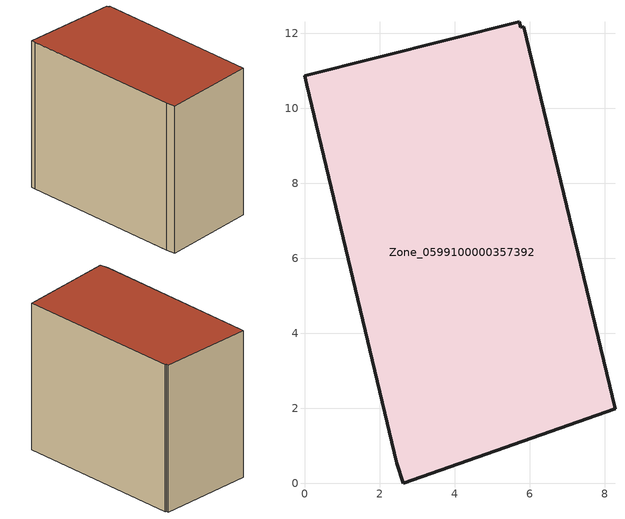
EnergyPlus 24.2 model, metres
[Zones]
Zone_0599100000357392
 floor ground (C_G): 2.46,0.53 0.07,10.62 0,10.86 5.73,12.3 5.76,12.15 5.84,12.17 8.28,1.99 2.64,0 z0
 wall outside (C_F): 2.46,0.53 2.64,0 8.28,1.99 5.84,12.17 5.76,12.15 5.73,12.3 0,10.86 0.07,10.62 2.46,0.53 z0:9.07
 roof outside (C_R): 0.07,10.62 2.46,0.53 2.64,0 8.28,1.99 5.84,12.17 5.76,12.15 5.73,12.3 0,10.86 z9.07
[BUILDING]
Pand.0599100000357392: North Axis=0; Terrain=City; Loads Convergence Tolerance Value=0.04; Temperature Convergence Tolerance Value=0.4; Solar Distribution=FullExterior; Maximum Number of Warmup Days=25; Minimum Number of Warmup Days=1
[Site:Location]
Rotterdam.The.Hague.AP_ZH_NLD Design_Conditions: Latitude=51.96; Longitude=4.45; Time Zone=1; Elevation=-4.5
[SITE:GROUNDTEMPERATURE:BUILDINGSURFACE]
18, 18, 18, 18, 18, 18, 18, 18, 18, 18, 18, 18
[MATERIAL] Thermal Absorptance=0.9; Solar Absorptance=0.7; Visible Absorptance=0.7
Name | Roughness | Thickness | Conductivity | Density | Specific Heat
G.TI.1992-2005 | MediumSmooth | 0.15 | 0.06 | 540 | 1210
F.TI.1992-2005 | Rough | 0.3 | 0.12 | 1920 | 840
R.TI.1992-2005 | MediumRough | 0.2 | 0.08 | 1500 | 1000
[CONSTRUCTION]
C_G: G.TI.1992-2005
C_F: F.TI.1992-2005
C_R: R.TI.1992-2005
[ZONE]
Zone_0599100000357392: Type=1; Multiplier=1; Ceiling Height=Autocalculate; Volume=Autocalculate; Floor Area=autocalculate; Part of Total Floor Area=Yes
[ZONEINFILTRATION:DESIGNFLOWRATE]
Infil_Zone_0599100000357392: Zone or ZoneList or Space or SpaceList=Zone_0599100000357392; Schedule=AlwaysOn; Design Flow Rate Calculation Method=Flow/Area; Flow Rate per Floor Area=0.0015; Constant Term Coefficient=1; Temperature Term Coefficient=0; Velocity Term Coefficient=0; Velocity Squared Term Coefficient=0
[HVACTEMPLATE:ZONE:IDEALLOADSAIRSYSTEM]
Zone_0599100000357392: Maximum Heating Supply Air Temperature=50; Minimum Cooling Supply Air Temperature=13; Maximum Heating Supply Air Humidity Ratio=0.0156; Minimum Cooling Supply Air Humidity Ratio=0.0077; Heating Limit=NoLimit; Cooling Limit=NoLimit; Dehumidification Control Type=ConstantSensibleHeatRatio; Cooling Sensible Heat Ratio=0.7; Dehumidification Setpoint=60; Humidification Control Type=None; Humidification Setpoint=30; Outdoor Air Method=None; Outdoor Air Flow Rate per Person=0.00944; Outdoor Air Flow Rate per Zone Floor Area=0; Outdoor Air Flow Rate per Zone=0; Demand Controlled Ventilation Type=None; Outdoor Air Economizer Type=NoEconomizer; Heat Recovery Type=None; Sensible Heat Recovery Effectiveness=0.7; Latent Heat Recovery Effectiveness=0.65
[ZONECONTROL:THERMOSTAT]
ThermostatControl_Zone_0599100000357392: Zone or ZoneList=Zone_0599100000357392; Control Type Schedule=DualSetpointControlType; Control 1=Thermostat_Zone_0599100000357392; Temperature Difference Between Cutout And Setpoint=0
[THERMOSTATSETPOINT:DUALSETPOINT]
Thermostat_Zone_0599100000357392: Heating Setpoint Temperature Schedule=HeatingSetpoint_Zone_0599100000357392; Cooling Setpoint Temperature Schedule=CoolingSetpoint_Zone_0599100000357392
[SCHEDULE:COMPACT]
HeatingSetpoint_Zone_0599100000357392: Through: 12/31, For: AllDays, Until: 24:00, 21
CoolingSetpoint_Zone_0599100000357392: Through: 12/31, For: AllDays, Until: 24:00, 24
DualSetpointControlType: Through: 12/31, For: AllDays, Until: 24:00, 4
AlwaysOn: Through: 12/31, For: AllDays, Until: 24:00, 1
